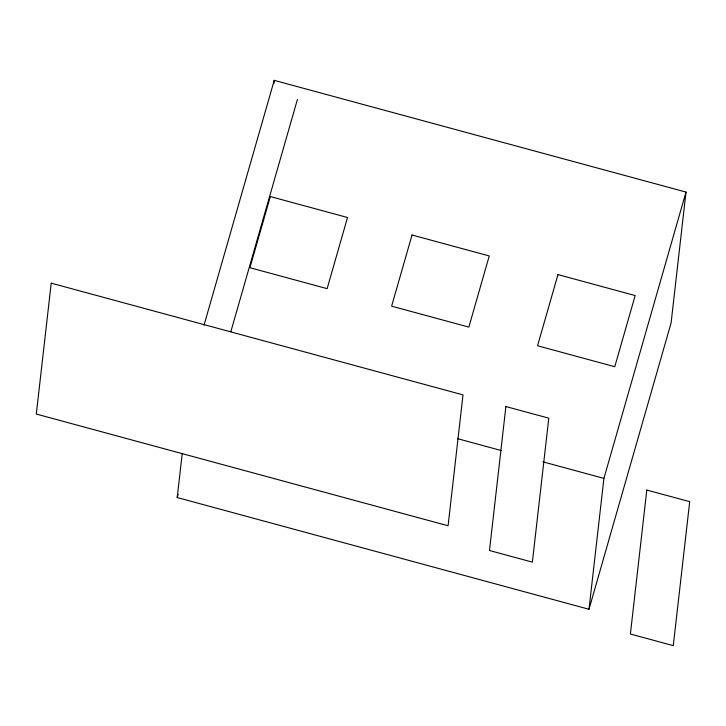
<?xml version="1.0" encoding="UTF-8"?>
<svg xmlns="http://www.w3.org/2000/svg" width="726" height="726" viewBox="0 0 726 726"><rect width="100%" height="100%" fill="white"/><g stroke="black" fill="none" stroke-linecap="round" stroke-linejoin="round"><path stroke-width="1.09" d="M203.988 325.293L274.228 80.35L686.006 192.081L671.087 322.97L588.995 609.277L177.208 497.546L182.181 453.922M273.847 83.708L274.228 80.35M588.995 609.277L603.914 478.389L686.006 192.081M177.208 497.546L178.142 494.288M230.832 331.682L297.406 99.507M457.552 438.676L501.512 450.61M542.903 461.836L603.914 478.389M51.219 283.158L36.3 414.047L448.078 525.778L463.006 394.89L51.219 283.158M505.895 406.533L489.487 550.508L532.376 562.142L548.792 418.167L505.895 406.533M646.802 490.032L630.395 634.007L673.283 645.65L689.7 501.666L646.802 490.032M270.326 196.555L249.916 267.712L327.127 288.658L347.527 217.501L270.326 196.555M412.032 235.006L391.632 306.163L468.842 327.108L489.242 255.951L412.032 235.006M557.967 274.6L537.558 345.757L614.768 366.712L635.168 295.555L557.967 274.6"/></g></svg>
